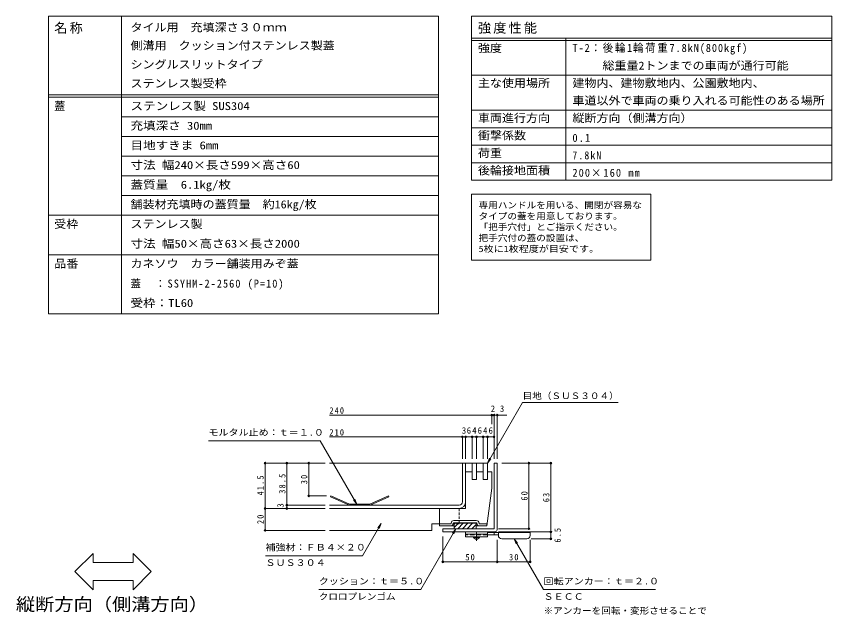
# Model space of a CAD drawing. Units: millimetres at full size, sheet at 1:3, with parts at other scales. Extents: x -1117 to 1162, y -824 to 816.
# Drawn here: x 42 to 1162, y -5 to 816 of the extents above; entities that cross this region are included whole.
import ezdxf
from ezdxf.enums import TextEntityAlignment as Align

# ---------------------------------------------------------------- set-up
doc = ezdxf.new("R2010")
doc.units = ezdxf.units.MM
doc.header["$LTSCALE"] = 3
doc.header["$PDMODE"] = 32
doc.header["$PDSIZE"] = 2.4
for name, pattern in [('CHAIN1', [8, 5, -1, 1, -1]), ('DASHED1', [1.8, 1.2, -0.6]), ('DASHED2', [3, 2, -1])]:
    doc.linetypes.add(name, pattern=pattern)
for name, color, linetype, lineweight in [('4-5', 7, 'Continuous', 9), ('D-1', 2, 'Continuous', 9), ('D-2', 3, 'Continuous', 9), ('D-3', 4, 'Continuous', 9), ('D-4', 7, 'Continuous', 9), ('D-5', 7, 'Continuous', 9), ('D-9', 4, 'Continuous', 9), ('D-A', 6, 'Continuous', 9), ('F-F_F-Fﾚｲﾔ', 3, 'Continuous', 9)]:
    doc.layers.add(name, color=color, linetype=linetype, lineweight=lineweight)
doc.styles.add('ＭＳ ゴシック', font='')
doc.styles.get('ＭＳ ゴシック').set_extended_font_data('MS Gothic')

msp = doc.modelspace()

# ---------------------------------------------------------------- linework, layer by layer
at = {"layer": '4-5'}
for p, q in [((122.704, 53.992), (147.704, 78.992)), ((147.704, 66.492), (147.704, 78.992)), ((227.678, 53.992), (202.678, 78.992)), ((202.678, 66.492), (202.678, 78.992)), ((147.704, 66.492), (202.678, 66.492)), ((122.704, 53.992), (147.704, 28.992)), ((227.678, 53.992), (202.678, 28.992)), ((147.704, 28.992), (147.704, 41.492)), ((147.704, 41.492), (202.678, 41.492)), ((202.678, 28.992), (202.678, 41.492))]:
    msp.add_line(p, q, dxfattribs=at)
at = {"layer": 'D-1'}
for p, q in [((698.567, 202.836), (703.067, 202.836)), ((698.567, 112.836), (698.567, 202.836)), ((703.067, 112.836), (703.067, 202.836)), ((698.567, 112.836), (628.067, 112.836)), ((628.067, 108.336), (628.067, 112.836)), ((698.567, 108.336), (628.067, 108.336))]:
    msp.add_line(p, q, dxfattribs=at)
msp.add_arc((698.567, 112.836), 4.5, 270, 0, dxfattribs=at)
at = {"layer": 'D-2'}
for p, q in [((472.426, 202.836), (689.567, 202.836)), ((655.067, 149.586), (655.067, 202.836)), ((659.567, 190.836), (659.567, 202.836)), ((499.905, 145.086), (473.938, 156.462)), ((527.915, 146.586), (500.219, 146.586)), ((528.229, 145.086), (554.195, 156.462)), ((472.426, 145.086), (650.567, 145.086)), ((472.426, 140.586), (650.567, 140.586))]:
    msp.add_line(p, q, dxfattribs=at)
at = {"layer": 'D-2', "linetype": 'DASHED1'}
msp.add_line((659.567, 149.586), (659.567, 190.836), dxfattribs=at)
at = {"layer": 'D-2'}
for points in [[(500.219, 146.586), (474.54, 157.836), (473.938, 156.462)], [(527.915, 146.586), (553.594, 157.836), (554.195, 156.462)]]:
    msp.add_lwpolyline(points, dxfattribs=at)
for radius in [9, 4.5]:
    msp.add_arc((650.567, 149.586), radius, 270, 0, dxfattribs=at)
at = {"layer": 'D-3'}
for p, q in [((658.067, 202.836), (689.567, 202.836)), ((659.567, 140.586), (659.567, 190.836)), ((659.567, 190.836), (665.567, 190.836)), ((665.567, 190.836), (668.567, 190.836)), ((668.567, 190.836), (668.567, 180.336)), ((674.567, 180.336), (674.567, 190.836)), ((674.567, 190.836), (683.567, 190.836)), ((683.567, 190.836), (683.567, 180.336)), ((689.567, 180.336), (689.567, 190.836)), ((689.567, 190.836), (695.567, 190.836)), ((695.567, 168.336), (695.567, 190.836)), ((674.567, 180.336), (668.567, 180.336)), ((689.567, 180.336), (683.567, 180.336)), ((695.567, 168.336), (688.817, 116.586)), ((659.567, 140.586), (623.567, 140.586)), ((643.442, 124.086), (674.192, 124.086)), ((638.942, 119.586), (623.567, 119.586)), ((643.442, 121.086), (674.192, 121.086)), ((643.817, 121.086), (643.817, 112.836)), ((673.817, 120.936), (643.817, 120.936)), ((673.817, 120.786), (643.817, 120.786)), ((673.817, 120.636), (643.817, 120.636)), ((673.817, 120.486), (643.817, 120.486)), ((673.817, 120.336), (643.817, 120.336)), ((649.882, 120.336), (643.817, 114.271)), ((643.817, 112.836), (673.817, 112.836)), ((656.246, 120.336), (648.746, 112.836)), ((662.61, 120.336), (655.11, 112.836)), ((668.974, 120.336), (661.474, 112.836)), ((673.817, 118.815), (667.838, 112.836)), ((673.817, 121.086), (673.817, 112.836)), ((678.692, 116.586), (673.817, 116.586)), ((678.692, 119.586), (688.817, 119.586)), ((678.692, 116.586), (688.817, 116.586)), ((688.817, 116.586), (688.817, 119.586))]:
    msp.add_line(p, q, dxfattribs=at)
msp.add_lwpolyline([(643.817, 116.586), (623.567, 116.586), (623.567, 140.586)], dxfattribs=at)
for centre, radius, start, end in [((643.442, 120.336), 3.75, 90, 180), ((674.192, 120.336), 3.75, 0, 90), ((638.942, 120.336), 0.75, 270, 0), ((638.942, 120.336), 3.75, 270, 0), ((643.442, 120.336), 0.75, 90, 180), ((674.192, 120.336), 0.75, 0, 90), ((678.692, 120.336), 3.75, 180, 270), ((678.692, 120.336), 0.75, 180, 270)]:
    msp.add_arc(centre, radius, start, end, dxfattribs=at)
at = {"layer": 'D-4'}
for p, q in [((695.567, 269.736), (695.567, 256.245)), ((698.567, 269.736), (698.567, 208.836)), ((695.567, 268.836), (472.426, 268.836)), ((698.567, 268.836), (695.567, 268.836)), ((703.067, 268.836), (698.567, 268.836)), ((703.067, 268.836), (716.084, 268.836)), ((703.067, 268.836), (703.067, 208.836)), ((472.426, 238.836), (655.067, 238.836)), ((655.067, 239.736), (655.067, 208.836)), ((655.067, 238.836), (659.567, 238.836)), ((659.567, 239.736), (659.567, 208.836)), ((659.567, 238.836), (668.567, 238.836)), ((668.567, 239.736), (668.567, 208.836)), ((668.567, 238.836), (674.567, 238.836)), ((674.567, 239.736), (674.567, 208.836)), ((674.567, 238.836), (683.567, 238.836)), ((683.567, 239.736), (683.567, 208.836)), ((683.567, 238.836), (689.567, 238.836)), ((689.567, 239.736), (689.567, 208.836)), ((689.567, 238.836), (698.567, 238.836)), ((383.026, 202.836), (466.426, 202.836)), ((383.926, 202.836), (383.926, 140.586)), ((413.926, 202.836), (413.926, 145.086)), ((443.926, 202.836), (443.926, 157.836)), ((777.467, 202.836), (709.067, 202.836)), ((746.567, 202.836), (746.567, 112.836)), ((776.567, 202.836), (776.567, 108.336)), ((443.026, 157.836), (468.54, 157.836)), ((383.026, 140.586), (466.426, 140.586)), ((383.926, 140.586), (383.926, 110.586)), ((413.026, 145.086), (466.426, 145.086)), ((413.926, 145.086), (413.926, 140.586)), ((747.467, 112.836), (704.567, 112.836)), ((383.026, 110.586), (466.426, 110.586)), ((628.067, 66.486), (628.067, 102.336)), ((777.467, 108.336), (704.567, 108.336)), ((776.567, 108.336), (776.567, 98.886)), ((703.067, 66.486), (703.067, 97.386)), ((748.067, 66.486), (748.067, 97.386)), ((777.467, 98.886), (749.567, 98.886)), ((628.067, 67.386), (703.067, 67.386)), ((703.067, 67.386), (748.067, 67.386))]:
    msp.add_line(p, q, dxfattribs=at)
for p in [(695.567, 268.836), (698.567, 268.836), (703.067, 268.836), (655.067, 238.836), (659.567, 238.836), (668.567, 238.836), (674.567, 238.836), (683.567, 238.836), (689.567, 238.836), (698.567, 238.836), (383.926, 202.836), (413.926, 202.836), (443.926, 202.836), (746.567, 202.836), (776.567, 202.836), (443.926, 157.836), (413.926, 145.086), (383.926, 140.586), (413.926, 140.586), (746.567, 112.836), (383.926, 110.586), (776.567, 108.336), (776.567, 98.886), (628.067, 67.386), (703.067, 67.386), (748.067, 67.386)]:
    msp.add_point(p, dxfattribs=at)
at = {"layer": 'D-5'}
for p, q in [((868.932, 286.21), (737.703, 286.21)), ((459.904, 233.428), (306.154, 233.428)), ((459.904, 233.428), (510.042, 146.586)), ((689.567, 202.836), (694.132, 208.786)), ((510.042, 146.586), (505.476, 152.536)), ((510.042, 146.586), (507.172, 153.515)), ((543.569, 119.926), (539.004, 113.976)), ((646.281, 112.836), (641.716, 106.886)), ((726.317, 98.886), (730.882, 92.936)), ((726.317, 98.886), (729.187, 91.957)), ((766.575, 29.156), (726.317, 98.886)), ((518.034, 75.697), (384.534, 75.697)), ((597.969, 29.156), (457.719, 29.156)), ((766.575, 29.156), (920.325, 29.156))]:
    msp.add_line(p, q, dxfattribs=at)
for points in [[(737.703, 286.21), (689.567, 202.836), (692.437, 209.765)], [(518.034, 75.697), (543.569, 119.926), (540.699, 112.997)], [(597.969, 29.156), (646.281, 112.836), (643.411, 105.907)]]:
    msp.add_lwpolyline(points, dxfattribs=at)
at = {"layer": 'D-9', "color": 5, "linetype": 'DASHED1', "lineweight": 5}
for p, q in [((650.567, 140.586), (650.567, 119.586)), ((650.567, 119.586), (623.567, 119.586))]:
    msp.add_line(p, q, dxfattribs=at)
at = {"layer": 'D-9', "color": 5, "lineweight": 5}
msp.add_line((613.067, 110.586), (472.426, 110.586), dxfattribs=at)
at = {"layer": 'D-9', "color": 3}
for p, q in [((659.567, 108.336), (659.567, 101.586)), ((689.567, 108.336), (659.567, 108.336)), ((689.567, 105.336), (659.567, 105.336)), ((689.567, 101.586), (659.567, 101.586)), ((689.567, 108.336), (689.567, 101.586))]:
    msp.add_line(p, q, dxfattribs=at)
at = {"layer": 'D-9', "color": 3, "linetype": 'DASHED2'}
msp.add_line((689.567, 104.586), (659.567, 104.586), dxfattribs=at)
at = {"layer": 'D-9', "color": 2}
for p, q in [((670.442, 100.836), (670.442, 101.586)), ((670.442, 100.836), (673.067, 98.586)), ((670.442, 100.836), (678.692, 100.836)), ((676.066, 98.586), (678.692, 100.836)), ((678.692, 100.836), (678.692, 101.586)), ((673.067, 98.586), (676.066, 98.586))]:
    msp.add_line(p, q, dxfattribs=at)
at = {"layer": 'D-9', "linetype": 'CHAIN1'}
msp.add_line((674.567, 96.264), (674.567, 108.336), dxfattribs=at)
at = {"layer": 'D-9'}
for p, q in [((748.067, 107.586), (689.567, 107.586)), ((704.574, 104.586), (689.567, 104.586)), ((698.567, 104.586), (698.567, 107.586)), ((704.567, 103.386), (704.567, 107.586)), ((748.067, 103.386), (748.067, 107.586)), ((709.067, 98.886), (743.567, 98.886))]:
    msp.add_line(p, q, dxfattribs=at)
at = {"layer": 'D-9', "color": 5, "lineweight": 5}
msp.add_lwpolyline([(623.567, 119.586), (613.067, 119.586), (613.067, 110.586)], dxfattribs=at)
at = {"layer": 'D-9'}
for centre, start, end in [((709.067, 103.386), 180, 270), ((743.567, 103.386), 270, 0)]:
    msp.add_arc(centre, 4.5, start, end, dxfattribs=at)
at = {"layer": 'D-A'}
for p, q in [((668.567, 202.836), (674.567, 202.836)), ((668.567, 180.336), (668.567, 202.836)), ((674.567, 202.836), (674.567, 180.336)), ((683.567, 180.336), (683.567, 202.836)), ((683.567, 202.836), (689.567, 202.836)), ((689.567, 202.836), (689.567, 180.336)), ((674.567, 180.336), (668.567, 180.336)), ((689.567, 180.336), (683.567, 180.336))]:
    msp.add_line(p, q, dxfattribs=at)
at = {"layer": 'F-F_F-Fﾚｲﾔ', "color": 7}
for p, q in [((86.377, 816.339), (622.446, 816.339)), ((86.377, 816.339), (86.377, 407.952)), ((186.749, 816.339), (186.749, 407.952)), ((622.446, 816.339), (622.446, 407.952)), ((667.446, 816.339), (1162.446, 816.339)), ((667.446, 816.339), (667.446, 591.339)), ((1162.446, 816.339), (1162.446, 591.339)), ((667.446, 786.339), (1162.446, 786.339)), ((797.268, 786.339), (797.268, 591.339)), ((667.446, 783.339), (1162.446, 783.339)), ((667.446, 735.339), (1162.446, 735.339)), ((86.377, 708.339), (622.446, 708.339)), ((86.377, 705.339), (622.446, 705.339)), ((667.446, 687.339), (1162.446, 687.339)), ((186.749, 678.339), (622.446, 678.339)), ((667.446, 663.339), (1162.446, 663.339)), ((186.749, 651.339), (622.446, 651.339)), ((667.446, 639.339), (1162.446, 639.339)), ((186.749, 624.339), (622.446, 624.339)), ((667.446, 615.339), (1162.446, 615.339)), ((186.749, 597.339), (622.446, 597.339)), ((667.446, 591.339), (1162.446, 591.339)), ((667.446, 572.184), (667.446, 481.463)), ((667.446, 572.184), (914.027, 572.184)), ((914.027, 572.184), (914.027, 481.463)), ((186.749, 570.339), (622.446, 570.339)), ((86.377, 543.339), (622.446, 543.339)), ((86.377, 488.952), (622.446, 488.952)), ((667.446, 481.463), (914.027, 481.463)), ((86.377, 407.952), (622.446, 407.952))]:
    msp.add_line(p, q, dxfattribs=at)

# ---------------------------------------------------------------- texts
at = {"layer": '4-5', "color": 6, "style": 'ＭＳ ゴシック', "width": 1.1}
msp.add_text('縦断方向（側溝方向）', height=17.6, dxfattribs=at).set_placement((41.691, -5.047), align=Align.BOTTOM_LEFT)
at = {"layer": 'D-4', "color": 2, "style": 'ＭＳ ゴシック'}
for s, p in [('2', (694.067, 270.636)), ('3', (706.617, 270.636)), ('3', (654.317, 240.636)), ('6', (661.067, 240.636)), ('4', (668.567, 240.636)), ('6', (676.067, 240.636)), ('4', (683.567, 240.636)), ('6', (691.067, 240.636))]:
    msp.add_text(s, height=8.798, dxfattribs=at).set_placement(p, align=Align.BOTTOM_LEFT)
msp.add_text('3', height=8.798, rotation=90, dxfattribs=at).set_placement((412.126, 141.858), align=Align.BOTTOM_LEFT)
at = {"layer": 'D-4', "color": 2, "char_height": 8.798, "attachment_point": 7, "style": 'ＭＳ ゴシック'}
for s, insert in [('\\T1.27;\\W0.9;240', (472.426, 270.636)), ('\\T1.27;\\W0.9;210', (472.426, 240.636)), ('\\T1.27;\\W0.95;50', (659.192, 69.186)), ('\\T1.27;\\W0.95;30', (719.192, 69.186))]:
    msp.add_mtext(s, dxfattribs=dict(at, insert=insert))
at = {"layer": 'D-4', "color": 2, "char_height": 8.798, "attachment_point": 7, "rotation": 90, "style": 'ＭＳ ゴシック'}
for s, insert in [('\\T1.28;\\W0.9;41.5', (382.126, 158.586)), ('\\T1.28;\\W0.9;38.5', (412.126, 160.836)), ('\\T1.27;\\W0.95;30', (442.126, 173.961)), ('\\T1.27;\\W0.95;60', (744.767, 151.461)), ('\\T1.27;\\W0.95;63', (774.767, 149.211)), ('\\T1.27;\\W0.95;20', (382.126, 119.211)), ('\\T1.27;\\W0.9;6.5', (790.367, 93.861))]:
    msp.add_mtext(s, dxfattribs=dict(at, insert=insert))
at = {"layer": 'D-5', "color": 2, "style": 'ＭＳ ゴシック'}
for s, width, p in [('目地（ＳＵＳ３０４）', 1.1, (737.842, 288.218)), ('モルタル止め：ｔ＝１.０', 1.15, (306.154, 237.989)), ('補強材：ＦＢ４×２０', 1.15, (384.534, 80.259)), ('ＳＵＳ３０４', 1.15, (384.534, 59.136)), ('クッション：ｔ＝５.０', 1.15, (457.719, 33.717)), ('回転アンカー：ｔ＝２.０', 1.15, (766.575, 33.717)), ('クロロプレンゴム', 1.1, (457.719, 12.594)), ('ＳＥＣＣ', 1.15, (766.575, 12.594)), ('※アンカーを回転・変形させることで', 1.1, (766.575, -6.82))]:
    msp.add_text(s, height=8.798, dxfattribs=dict(at, width=width)).set_placement(p, align=Align.BOTTOM_LEFT)
at = {"layer": 'F-F_F-Fﾚｲﾔ', "style": 'ＭＳ ゴシック'}
for s, width, p in [('タイル用\u3000充填深さ３０ｍｍ', 1.1, (199.15, 792.338)), ('側溝用\u3000クッション付ステンレス製蓋', 1.1, (199.15, 767.344)), ('強度', 1.1, (676.446, 763.839)), ('シングルスリットタイプ', 1.1, (199.15, 741.339)), ('\u3000\u3000 総重量2トンまでの車両が通行可能', 1.1, (806.268, 739.839)), ('ステンレス製受枠', 1.1, (199.15, 715.333)), ('主な使用場所', 1.1, (676.446, 715.839)), ('建物内、建物敷地内、公園敷地内、', 1.1, (806.268, 715.839)), ('車道以外で車両の乗り入れる可能性のある場所', 1.1, (806.268, 691.839)), ('ステンレス製 SUS304', 1.15, (199.15, 684.338)), ('車両進行方向', 1.1, (676.446, 667.839)), ('縦断方向（側溝方向）', 1.1, (806.268, 667.839)), ('充填深さ 30mm', 1.15, (199.15, 657.339)), ('衝撃係数', 1.1, (676.446, 643.839)), ('目地すきま 6mm', 1.15, (199.15, 630.339)), ('荷重', 1.1, (676.446, 619.839)), ('寸法 幅240×長さ599×高さ60', 1.15, (199.15, 603.339)), ('後輪接地面積', 1.1, (676.446, 595.839)), ('蓋質量\u30006.1kg/枚', 1.15, (199.15, 576.339)), ('舗装材充填時の蓋質量\u3000約16kg/枚', 1.1, (199.15, 549.333)), ('受枠', 1.1, (94.362, 522.339)), ('ステンレス製', 1.1, (199.15, 522.339)), ('寸法 幅50×高さ63×長さ2000', 1.15, (199.15, 495.339)), ('品番', 1.1, (94.362, 467.952)), ('カネソウ\u3000カラー舗装用みぞ蓋', 1.1, (199.15, 467.952)), ('受枠：TL60', 1.15, (199.15, 413.952))]:
    msp.add_text(s, height=11, dxfattribs=dict(at, width=width)).set_placement(p, align=Align.BOTTOM_LEFT)
msp.add_text('蓋', height=11, dxfattribs=at).set_placement((94.362, 684.338), align=Align.BOTTOM_LEFT)
at = {"layer": 'F-F_F-Fﾚｲﾔ', "color": 2, "style": 'ＭＳ ゴシック'}
for s, width, p in [('専用ハンドルを用いる、開閉が容易な', 1.1, (677.34, 549.981)), ('タイプの蓋を用意しております。', 1.1, (677.34, 534.981)), ('「把手穴付」とご指示ください。', 1.1, (677.34, 519.981)), ('把手穴付の蓋の設置は、', 1.1, (677.34, 504.981)), ('5枚に1枚程度が目安です。', 1.15, (677.34, 489.981))]:
    msp.add_text(s, height=8.798, dxfattribs=dict(at, width=width)).set_placement(p, align=Align.BOTTOM_LEFT)
at = {"layer": 'F-F_F-Fﾚｲﾔ', "attachment_point": 7, "style": 'ＭＳ ゴシック'}
for s, insert, char_height in [('\\T1.17;名称', (94.362, 792.338), 13.2), ('\\T1.17;強度性能', (676.446, 792.339), 13.2), ('\\T1.17;\\W0.95;T-2：後輪1輪荷重7.8kN(800kgf)', (806.268, 763.839), 11), ('\\T1.21;\\W0.95;0.1', (806.268, 643.839), 11), ('\\T1.22;\\W0.9;7.8kN', (806.268, 619.839), 11), ('\\T1.2;\\W0.95;200×160\\~mm', (806.268, 595.839), 11), ('\\T1.19;\\W0.95;蓋\u3000：SSYHM-2-2560\\~(P=10)', (199.15, 440.952), 11)]:
    msp.add_mtext(s, dxfattribs=dict(at, insert=insert, char_height=char_height))

doc.saveas('drawing.dxf')
